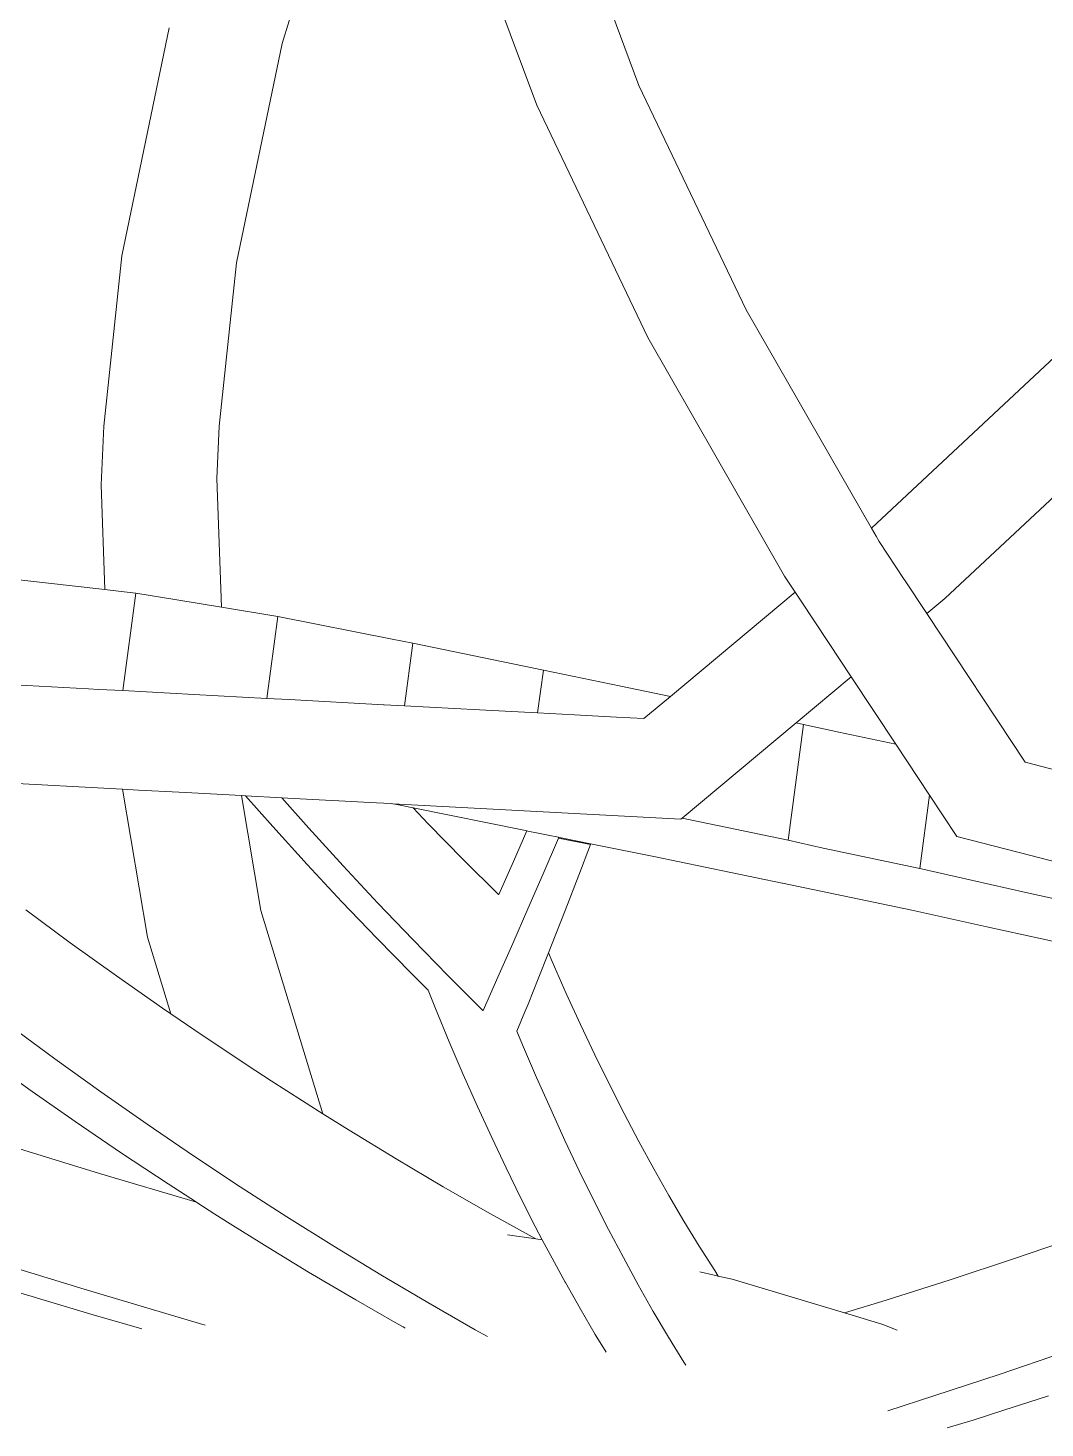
# Model space of a CAD drawing. Header units: millimetres. Extents: x 930469 to 1523124, y -120375 to 411163.
# Drawn here: x 1428510.7 to 1428673.9, y -6006.5 to -5781.7 of the extents above; entities that cross this region are included whole.
import ezdxf

# ---------------------------------------------------------------- set-up
doc = ezdxf.new("R2010")
doc.units = ezdxf.units.MM
doc.layers.add('A-NET THAY', color=8, linetype='Continuous', lineweight=0)
doc.layers.add('COT VACH', color=8, linetype='Continuous', lineweight=0)

# ---------------------------------------------------------------- blocks, each defined once
blk = doc.blocks.new('fgholol')
at = {"layer": 'A-NET THAY', "ltscale": 3}
for p, q in [((1046519.15, 33263.25), (1046530.19, 33298.76)), ((1046563.51, 33291.2), (1046576.43, 33256.52)), ((1046546.53, 33289.54), (1046560.01, 33253.36)), ((1046493.43, 33229.18), (1046501.01, 33265.78)), ((1046511.85, 33228.04), (1046519.15, 33263.25)), ((1046576.43, 33256.52), (1046593.64, 33220.5)), ((1046560.01, 33253.36), (1046577.84, 33216.04)), ((1046490.53, 33201.82), (1046493.43, 33229.18)), ((1046509.07, 33201.81), (1046511.85, 33228.04)), ((1046593.64, 33220.5), (1046613.73, 33185.43)), ((1046613.73, 33185.43), (1046647.91, 33217.4)), ((1046577.84, 33216.04), (1046599.8, 33177.72)), ((1046625.52, 33174.14), (1046661.28, 33207.6)), ((1046490.11, 33192.41), (1046490.53, 33201.82)), ((1046508.7, 33193.4), (1046509.07, 33201.81)), ((1046490.71, 33175.58), (1046490.11, 33192.41)), ((1046509.44, 33172.74), (1046508.7, 33193.4)), ((1046613.73, 33185.43), (1046614.47, 33184.15)), ((1046614.47, 33184.15), (1046614.96, 33183.28)), ((1046614.96, 33183.28), (1046618.98, 33177.21)), ((1046472.29, 33177.65), (1046490.22, 33175.63)), ((1046599.8, 33177.72), (1046601.5, 33175.15)), ((1046618.98, 33177.21), (1046619.04, 33177.12)), ((1046619.04, 33177.12), (1046622.62, 33171.72)), ((1046490.22, 33175.63), (1046490.71, 33175.58)), ((1046490.71, 33175.58), (1046492.93, 33175.33)), ((1046492.93, 33175.33), (1046495.68, 33175.02)), ((1046493.59, 33159.34), (1046495.68, 33175.02)), ((1046495.68, 33175.02), (1046502.29, 33173.92)), ((1046502.29, 33173.92), (1046509.44, 33172.74)), ((1046581.47, 33158.41), (1046601.5, 33175.15)), ((1046601.5, 33175.15), (1046602.36, 33173.85)), ((1046602.36, 33173.85), (1046606.85, 33167.06)), ((1046622.62, 33171.72), (1046625.52, 33174.14)), ((1046509.44, 33172.74), (1046518.46, 33171.24)), ((1046516.71, 33158.1), (1046518.46, 33171.24)), ((1046518.46, 33171.24), (1046536.84, 33167.59)), ((1046622.62, 33171.72), (1046638.42, 33147.85)), ((1046536.84, 33167.59), (1046540.15, 33166.94)), ((1046538.81, 33156.91), (1046540.15, 33166.94)), ((1046540.15, 33166.94), (1046561.08, 33162.63)), ((1046606.85, 33167.06), (1046610.48, 33161.57)), ((1046560.16, 33155.77), (1046561.08, 33162.63)), ((1046561.08, 33162.63), (1046573.49, 33160.05)), ((1046476.19, 33160.28), (1046488.09, 33159.64)), ((1046573.49, 33160.05), (1046581.47, 33158.41)), ((1046601.64, 33154.18), (1046610.48, 33161.57)), ((1046610.48, 33161.57), (1046617.66, 33150.73)), ((1046488.09, 33159.64), (1046489.73, 33159.55)), ((1046489.73, 33159.55), (1046493.59, 33159.34)), ((1046493.59, 33159.34), (1046505, 33158.73)), ((1046505, 33158.73), (1046516.71, 33158.1)), ((1046516.71, 33158.1), (1046520.27, 33157.91)), ((1046520.27, 33157.91), (1046535.45, 33157.09)), ((1046577.21, 33154.85), (1046581.47, 33158.41)), ((1046535.45, 33157.09), (1046535.55, 33157.09)), ((1046535.55, 33157.09), (1046538.81, 33156.91)), ((1046538.81, 33156.91), (1046550.82, 33156.27)), ((1046550.82, 33156.27), (1046560.16, 33155.77)), ((1046560.16, 33155.77), (1046566.1, 33155.45)), ((1046566.1, 33155.45), (1046572.83, 33155.09)), ((1046572.83, 33155.09), (1046577.21, 33154.85)), ((1046583.34, 33138.88), (1046601.64, 33154.18)), ((1046600.35, 33135.31), (1046602.83, 33153.93)), ((1046601.64, 33154.18), (1046602.83, 33153.93)), ((1046602.83, 33153.93), (1046608.5, 33152.69)), ((1046608.5, 33152.69), (1046617.66, 33150.73)), ((1046617.66, 33150.73), (1046623.07, 33142.55)), ((1046638.42, 33147.85), (1046648.9, 33145.14)), ((1046472.04, 33144.67), (1046493.53, 33143.51)), ((1046497.54, 33119.73), (1046493.53, 33143.51)), ((1046493.53, 33143.51), (1046496.14, 33143.37)), ((1046496.14, 33143.37), (1046502.59, 33143.03)), ((1046502.59, 33143.03), (1046505.7, 33142.86)), ((1046505.7, 33142.86), (1046512.66, 33142.49)), ((1046515.77, 33124.03), (1046512.66, 33142.49)), ((1046512.66, 33142.49), (1046513.26, 33142.45)), ((1046517.65, 33137.51), (1046513.26, 33142.45)), ((1046519.13, 33142.14), (1046513.26, 33142.45)), ((1046523.44, 33137.28), (1046519.13, 33142.14)), ((1046519.13, 33142.14), (1046524.05, 33141.87)), ((1046621.5, 33130.76), (1046623.07, 33142.55)), ((1046623.07, 33142.55), (1046627.44, 33135.94)), ((1046524.05, 33141.87), (1046530.36, 33141.53)), ((1046530.36, 33141.53), (1046533.14, 33141.39)), ((1046533.14, 33141.39), (1046536.67, 33141.2)), ((1046536.67, 33141.2), (1046536.92, 33141.18)), ((1046536.92, 33141.18), (1046537.57, 33141.06)), ((1046583.12, 33138.7), (1046536.92, 33141.18)), ((1046537.57, 33141.06), (1046540.18, 33140.53)), ((1046542.62, 33137.98), (1046540.18, 33140.53)), ((1046540.18, 33140.53), (1046558.2, 33136.88)), ((1046523.19, 33131.41), (1046517.65, 33137.51)), ((1046548.23, 33132.24), (1046542.62, 33137.98)), ((1046583.12, 33138.7), (1046583.34, 33138.88)), ((1046583.34, 33138.88), (1046600.35, 33135.31)), ((1046528.98, 33131.19), (1046523.44, 33137.28)), ((1046556.29, 33131.93), (1046558.45, 33136.83)), ((1046558.2, 33136.88), (1046558.45, 33136.83)), ((1046558.45, 33136.83), (1046558.6, 33136.8)), ((1046558.6, 33136.8), (1046560.24, 33136.46)), ((1046560.24, 33136.46), (1046561.88, 33136.13)), ((1046561.06, 33129.94), (1046563.5, 33135.67)), ((1046561.88, 33136.13), (1046563.52, 33135.79)), ((1046563.5, 33135.67), (1046563.52, 33135.79)), ((1046563.5, 33135.67), (1046568.66, 33134.63)), ((1046563.52, 33135.79), (1046563.92, 33135.71)), ((1046563.92, 33135.71), (1046568.67, 33134.75)), ((1046600.35, 33135.31), (1046606.01, 33134.07)), ((1046627.44, 33135.94), (1046639.32, 33132.87)), ((1046566.77, 33129.72), (1046568.66, 33134.63)), ((1046568.66, 33134.63), (1046568.67, 33134.75)), ((1046568.67, 33134.75), (1046578.83, 33132.7)), ((1046606.01, 33134.07), (1046621.5, 33130.76)), ((1046528.76, 33125.44), (1046523.19, 33131.41)), ((1046534.54, 33125.22), (1046528.98, 33131.19)), ((1046553.87, 33126.62), (1046548.23, 33132.24)), ((1046553.92, 33126.62), (1046556.29, 33131.93)), ((1046578.83, 33132.7), (1046599.41, 33128.45)), ((1046621.5, 33130.76), (1046638.53, 33126.93)), ((1046639.32, 33132.87), (1046643.66, 33131.76)), ((1046558.61, 33124.28), (1046561.06, 33129.94)), ((1046564.57, 33124.05), (1046566.77, 33129.72)), ((1046599.41, 33128.45), (1046599.48, 33128.44)), ((1046553.91, 33126.59), (1046553.87, 33126.62)), ((1046553.91, 33126.59), (1046553.92, 33126.62)), ((1046599.48, 33128.44), (1046620.21, 33124.07)), ((1046638.53, 33126.93), (1046642.89, 33125.97)), ((1046485.16, 33118.86), (1046478.02, 33124.12)), ((1046525.72, 33091.39), (1046515.77, 33124.03)), ((1046534.35, 33119.58), (1046528.76, 33125.44)), ((1046540.13, 33119.36), (1046534.54, 33125.22)), ((1046556.2, 33118.73), (1046558.61, 33124.28)), ((1046562.39, 33118.49), (1046564.57, 33124.05)), ((1046620.21, 33124.07), (1046632.25, 33121.42)), ((1046501.28, 33107.46), (1046497.54, 33119.73)), ((1046539.96, 33113.85), (1046534.35, 33119.58)), ((1046632.25, 33121.42), (1046641.05, 33119.51)), ((1046641.05, 33119.51), (1046662.03, 33114.71)), ((1046492.56, 33113.54), (1046485.16, 33118.86)), ((1046545.75, 33113.62), (1046540.13, 33119.36)), ((1046553.8, 33113.31), (1046556.2, 33118.73)), ((1046560.24, 33113.06), (1046561.89, 33117.23)), ((1046561.89, 33117.23), (1046562.39, 33118.49)), ((1046562.47, 33115.85), (1046561.89, 33117.23)), ((1046564.74, 33110.73), (1046562.47, 33115.85)), ((1046499.99, 33108.33), (1046492.56, 33113.54)), ((1046542.61, 33111.22), (1046539.96, 33113.85)), ((1046551.39, 33108), (1046545.75, 33113.62)), ((1046551.44, 33108), (1046553.8, 33113.31)), ((1046558.62, 33109.02), (1046560.24, 33113.06)), ((1046543.77, 33108.3), (1046542.61, 33111.22)), ((1046567.03, 33105.73), (1046564.74, 33110.73)), ((1046501.28, 33107.46), (1046499.99, 33108.33)), ((1046545.99, 33102.94), (1046543.77, 33108.3)), ((1046558.11, 33107.74), (1046558.62, 33109.02)), ((1046505.13, 33104.83), (1046501.28, 33107.46)), ((1046551.42, 33107.97), (1046551.39, 33108)), ((1046551.42, 33107.97), (1046551.44, 33108)), ((1046556.85, 33104.64), (1046558.11, 33107.74)), ((1046482.67, 33100.24), (1046475.54, 33105.5)), ((1046507.45, 33103.25), (1046505.13, 33104.83)), ((1046557.75, 33102.48), (1046556.85, 33104.64)), ((1046569.34, 33100.85), (1046567.03, 33105.73)), ((1046514.92, 33098.29), (1046507.45, 33103.25)), ((1046548.23, 33097.69), (1046545.99, 33102.94)), ((1046559.99, 33097.24), (1046557.75, 33102.48)), ((1046478.51, 33095.37), (1046471.1, 33100.69)), ((1046490.08, 33094.92), (1046482.67, 33100.24)), ((1046571.67, 33096.09), (1046569.34, 33100.85)), ((1046517.38, 33096.71), (1046514.92, 33098.29)), ((1046550.5, 33092.57), (1046548.23, 33097.69)), ((1046562.26, 33092.11), (1046559.99, 33097.24)), ((1046485.94, 33090.16), (1046478.51, 33095.37)), ((1046497.51, 33089.72), (1046490.08, 33094.92)), ((1046522.42, 33093.46), (1046517.38, 33096.71)), ((1046574.03, 33091.45), (1046571.67, 33096.09)), ((1046525.72, 33091.39), (1046522.42, 33093.46)), ((1046552.79, 33087.57), (1046550.5, 33092.57)), ((1046529.94, 33088.74), (1046525.72, 33091.39)), ((1046564.54, 33087.11), (1046562.26, 33092.11)), ((1046576.4, 33086.94), (1046574.03, 33091.45)), ((1046493.39, 33085.08), (1046485.94, 33090.16)), ((1046504.96, 33084.63), (1046497.51, 33089.72)), ((1046537.48, 33084.15), (1046529.94, 33088.74)), ((1046489.87, 33081.83), (1046474.26, 33086.61)), ((1046555.1, 33082.69), (1046552.79, 33087.57)), ((1046566.85, 33082.23), (1046564.54, 33087.11)), ((1046578.8, 33082.55), (1046576.4, 33086.94)), ((1046500.87, 33080.13), (1046493.39, 33085.08)), ((1046512.44, 33079.68), (1046504.96, 33084.63)), ((1046545.03, 33079.68), (1046537.48, 33084.15)), ((1046505.4, 33077.2), (1046489.87, 33081.83)), ((1046557.43, 33077.93), (1046555.1, 33082.69)), ((1046569.19, 33077.47), (1046566.85, 33082.23)), ((1046581.22, 33078.28), (1046578.8, 33082.55)), ((1046505.4, 33077.2), (1046500.87, 33080.13)), ((1046519.94, 33074.84), (1046512.44, 33079.68)), ((1046552.61, 33075.34), (1046545.03, 33079.68)), ((1046505.5, 33077.14), (1046505.4, 33077.2)), ((1046508.37, 33075.29), (1046505.5, 33077.14)), ((1046559.79, 33073.29), (1046557.43, 33077.93)), ((1046571.54, 33072.83), (1046569.19, 33077.47)), ((1046583.65, 33074.13), (1046581.22, 33078.28)), ((1046510.83, 33073.74), (1046508.37, 33075.29)), ((1046527.45, 33070.12), (1046519.94, 33074.84)), ((1046559.88, 33071.3), (1046552.61, 33075.34)), ((1046515.88, 33070.57), (1046510.83, 33073.74)), ((1046560.91, 33071.16), (1046559.79, 33073.29)), ((1046573.92, 33068.32), (1046571.54, 33072.83)), ((1046586.11, 33070.11), (1046583.65, 33074.13)), ((1046516.36, 33070.28), (1046515.88, 33070.57)), ((1046523.42, 33065.98), (1046516.36, 33070.28)), ((1046534.99, 33065.53), (1046527.45, 33070.12)), ((1046555.31, 33071.95), (1046559.88, 33071.3)), ((1046559.88, 33071.3), (1046560.91, 33071.16)), ((1046562.16, 33068.78), (1046560.91, 33071.16)), ((1046588.58, 33066.22), (1046586.11, 33070.11)), ((1046636.69, 33068.15), (1046647.01, 33071.67)), ((1046487.39, 33063.21), (1046471.78, 33067.99)), ((1046564.56, 33064.38), (1046562.16, 33068.78)), ((1046576.32, 33063.93), (1046573.92, 33068.32)), ((1046626.39, 33064.75), (1046636.69, 33068.15)), ((1046530.98, 33061.52), (1046523.42, 33065.98)), ((1046542.55, 33061.07), (1046534.99, 33065.53)), ((1046586.2, 33065.99), (1046588.49, 33065.49)), ((1046589.16, 33065.34), (1046588.58, 33066.22)), ((1046479.03, 33062.03), (1046473.22, 33063.76)), ((1046564.61, 33064.3), (1046564.56, 33064.38)), ((1046566.98, 33060.12), (1046564.61, 33064.3)), ((1046578.73, 33059.66), (1046576.32, 33063.93)), ((1046588.49, 33065.49), (1046589.16, 33065.34)), ((1046589.16, 33065.34), (1046591.38, 33064.85)), ((1046591.38, 33064.85), (1046609.43, 33059.42)), ((1046616.1, 33061.47), (1046626.39, 33064.75)), ((1046480.97, 33061.45), (1046479.03, 33062.03)), ((1046488.86, 33059.1), (1046480.97, 33061.45)), ((1046503.03, 33058.55), (1046487.39, 33063.21)), ((1046537.29, 33057.9), (1046530.98, 33061.52)), ((1046550.13, 33056.72), (1046542.55, 33061.07)), ((1046609.43, 33059.42), (1046616.1, 33061.47)), ((1046494.23, 33057.55), (1046488.86, 33059.1)), ((1046569.41, 33055.97), (1046566.98, 33060.12)), ((1046581.17, 33055.51), (1046578.73, 33059.66)), ((1046609.43, 33059.42), (1046615.39, 33057.63)), ((1046496.67, 33056.84), (1046494.23, 33057.55)), ((1046506.82, 33057.45), (1046503.03, 33058.55)), ((1046538.56, 33057.17), (1046537.29, 33057.9)), ((1046538.93, 33056.97), (1046538.56, 33057.17)), ((1046552.11, 33055.62), (1046550.13, 33056.72)), ((1046615.39, 33057.63), (1046615.58, 33057.55)), ((1046615.58, 33057.55), (1046617.86, 33056.64)), ((1046571.15, 33053.12), (1046569.41, 33055.97)), ((1046583.63, 33051.49), (1046581.17, 33055.51)), ((1046634.21, 33049.53), (1046644.53, 33053.05)), ((1046583.94, 33051.01), (1046583.63, 33051.49)), ((1046623.9, 33046.13), (1046634.21, 33049.53)), ((1046616.34, 33043.72), (1046623.9, 33046.13)), ((1046635.16, 33043.85), (1046640.32, 33045.49)), ((1046640.32, 33045.49), (1046642.12, 33046.08)), ((1046630.03, 33042.21), (1046635.16, 33043.85)), ((1046625.87, 33040.94), (1046630.03, 33042.21))]:
    blk.add_line(p, q, dxfattribs=at)

msp = doc.modelspace()

# ---------------------------------------------------------------- block references
at = {"layer": 'COT VACH'}
msp.add_blockref('fgholol', (382032.3, -39047.4), dxfattribs=at)

doc.saveas('drawing.dxf')
